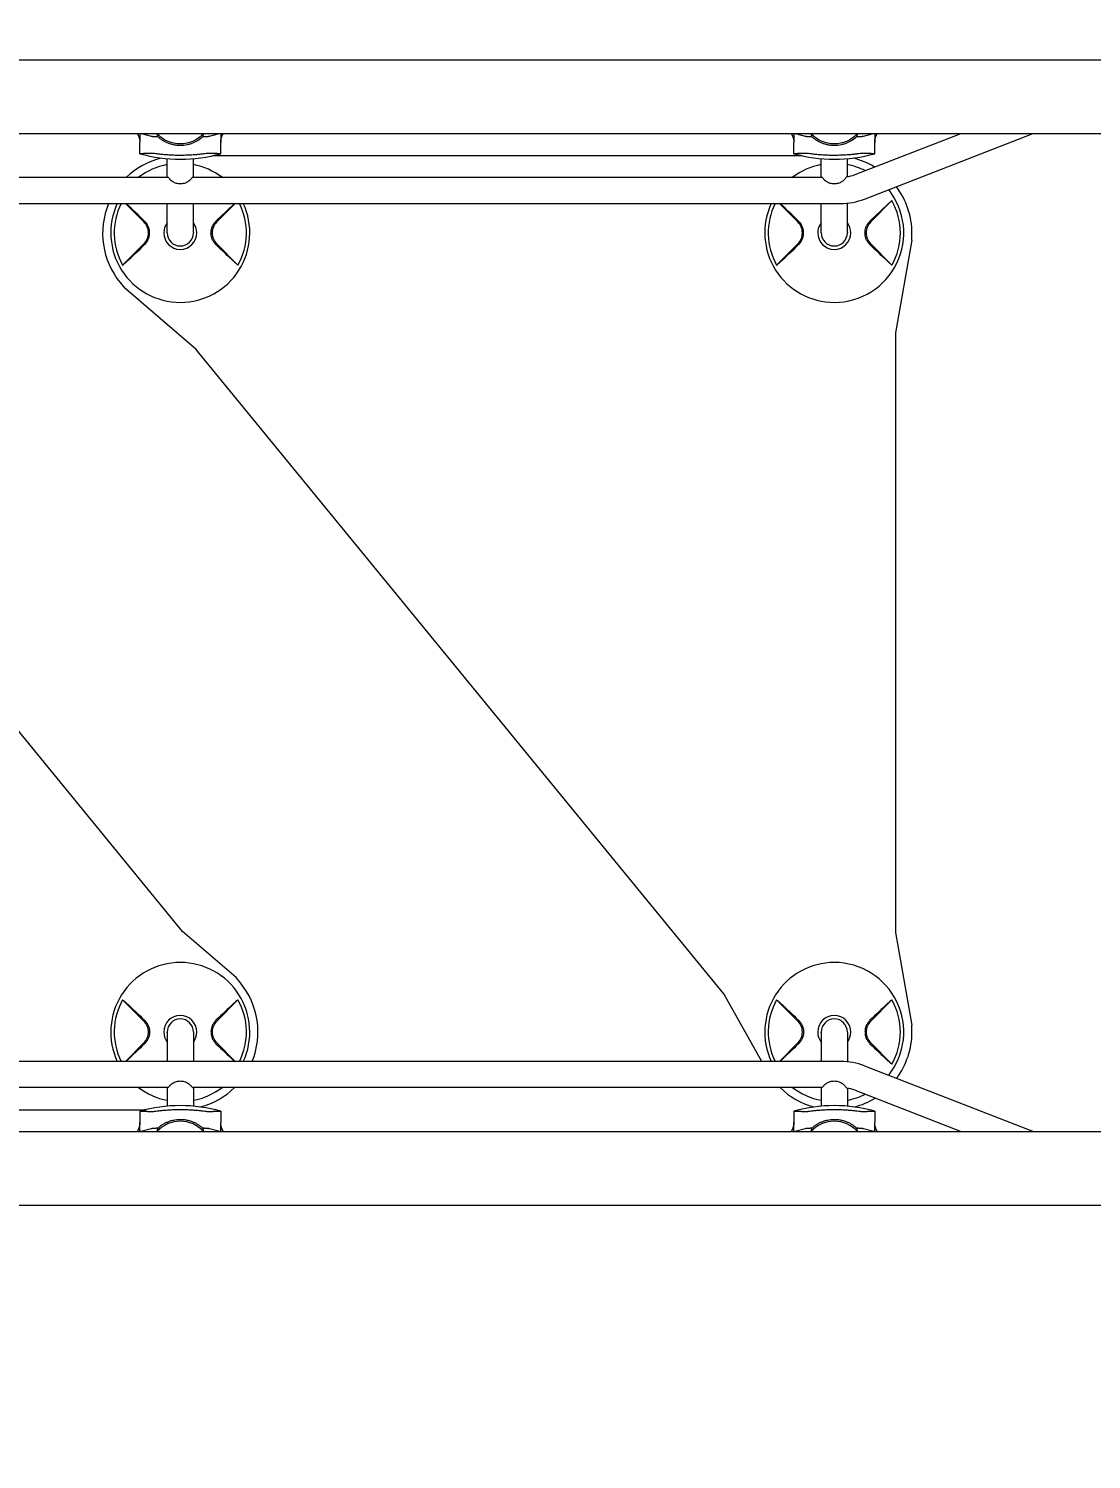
# Model space of a CAD drawing. Extents: x -6675 to 8473, y -8565 to 9458.
# Drawn here: x 2307 to 2957, y 1495 to 2369 of the extents above; entities that cross this region are included whole.
import ezdxf

# ---------------------------------------------------------------- set-up
doc = ezdxf.new("R2010")
doc.units = 0
doc.header["$LTSCALE"] = 5
doc.header["$PDMODE"] = 33
doc.header["$PDSIZE"] = 20
doc.layers.get('Defpoints').update_dxf_attribs({"linetype": 'CONTINUOUS'})
doc.layers.add('Lg_dim', color=7, linetype='CONTINUOUS')
doc.layers.add('Lg_prod', color=40, linetype='CONTINUOUS')
doc.styles.add('LG1', font='arial.ttf', dxfattribs={"height": 185})
doc.dimstyles.new('LG_DIM', dxfattribs={"dimtxt": 185, "dimasz": 120, "dimexe": 50, "dimexo": 1, "dimgap": 50, "dimtad": 0, "dimtih": 1, "dimtoh": 1, "dimdec": 0, "dimrnd": 10, "dimdsep": 46, "dimtxsty": 'LG1', "dimcen": 2.5, "dimclrt": 4, "dimadec": 4, "dimazin": 0, "dimtfac": 1, "dimtdec": 1, "dimtmove": 0, "dimatfit": 3, "dimfxl": 1, "dimtolj": 1, "dimtzin": 0, "dimarcsym": 0})

# ---------------------------------------------------------------- blocks, each defined once
blk = doc.blocks.new('*D5')
at = {"layer": 'Defpoints', "color": 0, "transparency": 16777216}
for p in [(3900, 7859.68), (-2500, -5459.68), (7695.79, -5459.68)]:
    blk.add_point(p, dxfattribs=at)
at = {"layer": 'Lg_dim', "color": 0, "lineweight": -2, "transparency": 16777216}
for p, q in [((3901, 7859.68), (7745.79, 7859.68)), ((7695.79, 7739.68), (7695.79, 3779.28)), ((7695.79, -5339.68), (7695.79, 3130.67)), ((-2499, -5459.68), (7745.79, -5459.68))]:
    blk.add_line(p, q, dxfattribs=at)
at = {"layer": 'Lg_dim', "color": 0, "transparency": 16777216}
for points in [[(7675.79, 7739.68), (7715.79, 7739.68), (7695.79, 7859.68)], [(7675.79, -5339.68), (7715.79, -5339.68), (7695.79, -5459.68)]]:
    blk.add_solid(points, dxfattribs=at)
at = {"layer": 'Lg_dim', "color": 4, "transparency": 16777216, "insert": (7695.79, 3454.98), "char_height": 185, "attachment_point": 5, "style": 'LG1'}
blk.add_mtext('\\A1;13320 mm\\P [43\'-8 13/16"]', dxfattribs=at)
blk = doc.blocks.new('*D6')
at = {"layer": 'Defpoints', "color": 0, "transparency": 16777216}
for p in [(3300, 5864.75), (-6041.13, -3464.75), (-3100, -3464.75)]:
    blk.add_point(p, dxfattribs=at)
at = {"layer": 'Lg_dim', "color": 0, "lineweight": -2, "transparency": 16777216}
for p, q in [((3299, 5864.75), (-6091.13, 5864.75)), ((-6041.13, 5744.75), (-6041.13, 2569.99)), ((-6041.13, -3344.75), (-6041.13, 1921.38)), ((-3101, -3464.75), (-6091.13, -3464.75))]:
    blk.add_line(p, q, dxfattribs=at)
at = {"layer": 'Lg_dim', "color": 0, "transparency": 16777216}
for points in [[(-6061.13, 5744.75), (-6021.13, 5744.75), (-6041.13, 5864.75)], [(-6061.13, -3344.75), (-6021.13, -3344.75), (-6041.13, -3464.75)]]:
    blk.add_solid(points, dxfattribs=at)
at = {"layer": 'Lg_dim', "color": 4, "transparency": 16777216, "insert": (-6041.13, 2245.68), "char_height": 185, "attachment_point": 5, "style": 'LG1'}
blk.add_mtext('\\A1;9330 mm\\P [30\'-7 9/16"]', dxfattribs=at)
blk = doc.blocks.new('*D7')
at = {"layer": 'Defpoints', "color": 0, "transparency": 16777216}
for p in [(5382.03, 8873.35), (-4227.53, -147.5), (5382.03, -564.99)]:
    blk.add_point(p, dxfattribs=at)
at = {"layer": 'Lg_dim', "color": 0, "lineweight": -2, "transparency": 16777216}
for p, q in [((-4227.53, -146.5), (-4227.53, 8923.35)), ((5382.03, -563.99), (5382.03, 8923.35)), ((-4107.53, 8873.35), (118.72, 8873.35)), ((5262.03, 8873.35), (1506.78, 8873.35))]:
    blk.add_line(p, q, dxfattribs=at)
at = {"layer": 'Lg_dim', "color": 0, "transparency": 16777216}
for points in [[(-4107.53, 8893.35), (-4107.53, 8853.35), (-4227.53, 8873.35)], [(5262.03, 8893.35), (5262.03, 8853.35), (5382.03, 8873.35)]]:
    blk.add_solid(points, dxfattribs=at)
at = {"layer": 'Lg_dim', "color": 4, "transparency": 16777216, "insert": (812.75, 8873.35), "char_height": 185, "attachment_point": 5, "style": 'LG1'}
blk.add_mtext('\\A1;9610 mm\\P [31\'-6 5/8"]', dxfattribs=at)

msp = doc.modelspace()

# ---------------------------------------------------------------- linework, layer by layer
at = {"layer": 'Lg_prod', "linetype": 'Continuous', "lineweight": 0}
for p, q in [((3153.5, 2350), (805, 2350)), ((3153.5, 2305), (805, 2305)), ((2375.26, 2305), (2375.26, 2299.74)), ((2376.89, 2305), (2382.15, 2303.6)), ((2417.85, 2303.6), (2423.11, 2305)), ((2424.74, 2305), (2424.74, 2299.74)), ((2775.26, 2305), (2775.26, 2299.74)), ((2776.89, 2305), (2782.15, 2303.6)), ((2812.69, 2280.06), (2876.9, 2305)), ((2817.85, 2303.6), (2823.11, 2305)), ((2818.49, 2265.15), (2921.09, 2305)), ((2824.74, 2305), (2824.74, 2299.74)), ((2375.26, 2292.87), (2375.26, 2299.74)), ((2392, 2292.1), (2392, 2292.1)), ((2408, 2299.49), (2408, 2299.5)), ((2408, 2292.1), (2408, 2292.1)), ((2424.74, 2292.87), (2424.74, 2299.74)), ((2775.26, 2292.87), (2775.26, 2299.74)), ((2792, 2292.1), (2792, 2292.1)), ((2808, 2299.49), (2808, 2299.5)), ((2808, 2292.1), (2808, 2292.1)), ((2824.74, 2292.87), (2824.74, 2299.74)), ((2392, 2278.43), (2392, 2289.78)), ((2408, 2278.43), (2408, 2289.78)), ((2780.13, 2291.63), (2419.87, 2291.63)), ((2792, 2278.43), (2792, 2289.78)), ((2808, 2278.77), (2808, 2289.78)), ((2007.43, 2278.43), (2392.57, 2278.43)), ((2407.43, 2278.43), (2792.57, 2278.43)), ((1196, 2262.43), (2804, 2262.43)), ((2366.44, 2262.43), (2377.72, 2251.15)), ((2392, 2244.78), (2392, 2262.43)), ((2408, 2244.78), (2408, 2262.43)), ((2433.56, 2262.43), (2422.28, 2251.15)), ((2766.44, 2262.43), (2777.72, 2251.15)), ((2792, 2244.78), (2792, 2262.43)), ((2808, 2244.78), (2808, 2262.63)), ((2835.28, 2264.15), (2822.28, 2251.15)), ((2392, 2244.43), (2392, 2244.78)), ((2408, 2244.78), (2408, 2244.43)), ((2792, 2244.43), (2792, 2244.78)), ((2808, 2244.78), (2808, 2244.43)), ((2847.5, 2239.98), (2837.5, 2183.26)), ((2847.5, 2239.98), (2847.5, 2244.13)), ((2401.37, 1817.3), (2060.53, 2233.64)), ((2377.72, 2237.71), (2364.72, 2224.72)), ((2422.28, 2237.71), (2435.28, 2224.72)), ((2777.72, 2237.71), (2764.72, 2224.72)), ((2822.28, 2237.71), (2835.28, 2224.72)), ((2363.25, 2214.03), (2365.89, 2210.82)), ((2409.56, 2173.28), (2365.89, 2210.82)), ((2837.5, 2183.26), (2837.5, 1816.7)), ((2732.42, 1779.15), (2409.56, 2173.28)), ((2434.12, 1789.14), (2401.37, 1817.3)), ((2837.5, 1816.7), (2847.5, 1759.99)), ((2436.75, 1785.92), (2434.12, 1789.14)), ((2755.63, 1737.83), (2732.42, 1779.15)), ((2377.72, 1762.55), (2364.72, 1775.55)), ((2422.28, 1762.55), (2435.28, 1775.55)), ((2777.72, 1762.55), (2764.72, 1775.55)), ((2822.28, 1762.55), (2835.28, 1775.55)), ((2847.5, 1755.83), (2847.5, 1759.99)), ((2392, 1755.49), (2392, 1755.83)), ((2392, 1755.49), (2392, 1737.83)), ((2408, 1755.83), (2408, 1755.49)), ((2408, 1755.49), (2408, 1737.83)), ((2792, 1755.49), (2792, 1755.83)), ((2792, 1755.49), (2792, 1737.83)), ((2808, 1755.83), (2808, 1755.49)), ((2808, 1755.49), (2808, 1737.63)), ((2366.44, 1737.83), (2377.72, 1749.11)), ((2433.56, 1737.83), (2422.28, 1749.11)), ((2766.44, 1737.83), (2777.72, 1749.11)), ((2835.28, 1736.12), (2822.28, 1749.11)), ((2804, 1737.83), (1196, 1737.83)), ((2818.49, 1735.12), (2921.77, 1695)), ((2392.57, 1721.83), (2007.43, 1721.83)), ((2392, 1721.83), (2392, 1710.48)), ((2792.57, 1721.83), (2407.43, 1721.83)), ((2408, 1721.83), (2408, 1710.48)), ((2792, 1721.83), (2792, 1710.48)), ((2808, 1721.5), (2808, 1710.48)), ((2812.69, 1720.2), (2877.58, 1695)), ((2021.16, 1708.33), (2378.84, 1708.33)), ((2375.26, 1707.4), (2375.26, 1700.52)), ((2392, 1708.16), (2392, 1708.16)), ((2408, 1708.16), (2408, 1708.16)), ((2424.74, 1707.4), (2424.74, 1700.52)), ((2775.26, 1707.4), (2775.26, 1700.52)), ((2792, 1708.16), (2792, 1708.16)), ((2808, 1708.16), (2808, 1708.16)), ((2824.74, 1707.4), (2824.74, 1700.52)), ((2375.26, 1695), (2375.26, 1700.52)), ((2392, 1700.77), (2392, 1700.77)), ((2424.74, 1695), (2424.74, 1700.52)), ((2775.26, 1695), (2775.26, 1700.52)), ((2792, 1700.77), (2792, 1700.77)), ((2824.74, 1695), (2824.74, 1700.52)), ((805, 1695), (3153.5, 1695)), ((2382.15, 1696.66), (2375.9, 1695)), ((2424.1, 1695), (2417.85, 1696.66)), ((2782.15, 1696.66), (2775.9, 1695)), ((2824.1, 1695), (2817.85, 1696.66)), ((805, 1650), (3153.5, 1650))]:
    msp.add_line(p, q, dxfattribs=at)
for centre, radius, start, end in [((2400, 2318.43), 19.4, 223.80811, 270), ((2400, 2318.43), 19.4, 270, 316.19189), ((2800, 2318.43), 19.4, 223.80811, 270), ((2800, 2318.43), 19.4, 270, 316.19189), ((2400, 2380.26), 90.83, 254.19618, 270), ((2400, 2380.26), 90.83, 270, 285.80382), ((2800, 2380.26), 90.83, 254.19618, 270), ((2800, 2380.26), 90.83, 270, 285.80382), ((2400, 2244.13), 47.5, 104.1941, 133.77143), ((2400, 2244.43), 42.51, 100.84607, 126.89598), ((2400, 2244.43), 42.51, 53.10402, 79.15393), ((2800, 2244.43), 42.51, 100.84607, 126.89598), ((2800, 2244.43), 42.51, 63.5319, 79.15393), ((2800, 2244.13), 47.5, 58.69514, 75.8059), ((2804, 2302.43), 24, 278.44222, 291.22765), ((2800, 2244.43), 42.51, 270, 38.48867), ((2800, 2244.13), 47.5, 0, 36.97935), ((2400, 2244.13), 47.5, 157.33992, 219.32326), ((2400, 2244.43), 42.51, 154.95153, 270), ((2400, 2244.43), 40.42, 153.55288, 209.19749), ((2400, 2244.43), 42.51, 270, 25.04847), ((2400, 2244.43), 40.42, 330.80251, 26.44712), ((2800, 2244.43), 42.51, 154.95153, 270), ((2800, 2244.43), 40.42, 153.55288, 209.19749), ((2804, 2302.43), 40, 270, 291.22765), ((2800, 2244.43), 40.42, 330.80251, 29.19749), ((2371, 2244.43), 9.5, 0, 45), ((2400, 2244.43), 10.1, 142.38024, 180), ((2400, 2244.43), 10.1, 0, 37.61976), ((2429, 2244.43), 9.5, 135, 180), ((2771, 2244.43), 9.5, 0, 45), ((2800, 2244.43), 10.1, 142.38024, 180), ((2800, 2244.43), 10.1, 0, 37.61976), ((2829, 2244.43), 9.5, 135, 180), ((2371, 2244.43), 9.5, 315, 0), ((2400, 2244.43), 10.1, 180, 270), ((2400, 2244.43), 8, 180, 0), ((2400, 2244.43), 10.1, 270, 0), ((2429, 2244.43), 9.5, 180, 225), ((2771, 2244.43), 9.5, 315, 0), ((2800, 2244.43), 10.1, 180, 270), ((2800, 2244.43), 8, 180, 0), ((2800, 2244.43), 10.1, 270, 0), ((2829, 2244.43), 9.5, 180, 225), ((2400, 1755.83), 42.51, 90, 205.04847), ((2400, 1755.83), 42.51, 334.95153, 90), ((2800, 1755.83), 42.51, 90, 205.04847), ((2800, 1755.83), 42.51, 321.51133, 90), ((2400, 1755.83), 47.5, 337.7315, 39.30601), ((2400, 1755.83), 40.42, 150.80251, 206.44712), ((2400, 1755.83), 40.42, 333.55288, 29.19749), ((2800, 1755.83), 40.42, 150.80251, 206.44712), ((2800, 1755.83), 40.42, 330.80251, 29.19749), ((2371, 1755.83), 9.5, 0, 45), ((2400, 1755.83), 10.1, 90, 180), ((2400, 1755.83), 8, 0, 180), ((2400, 1755.83), 10.1, 0, 90), ((2429, 1755.83), 9.5, 135, 180), ((2771, 1755.83), 9.5, 0, 45), ((2800, 1755.83), 10.1, 90, 180), ((2800, 1755.83), 8, 0, 180), ((2800, 1755.83), 10.1, 0, 90), ((2829, 1755.83), 9.5, 135, 180), ((2371, 1755.83), 9.5, 315, 0), ((2400, 1755.83), 10.1, 180, 217.61976), ((2400, 1755.83), 10.1, 322.38024, 0), ((2429, 1755.83), 9.5, 180, 225), ((2771, 1755.83), 9.5, 315, 0), ((2800, 1755.83), 10.1, 180, 217.61976), ((2800, 1755.83), 10.1, 322.38024, 0), ((2829, 1755.83), 9.5, 180, 225), ((2800, 1755.83), 47.5, 323.37082, 0), ((2804, 1697.83), 40, 68.77235, 90), ((2400, 1755.83), 42.51, 233.10402, 259.15393), ((2400, 1755.83), 42.51, 280.84607, 306.89598), ((2400, 1755.83), 47.5, 285.14034, 314.29206), ((2800, 1755.83), 47.5, 225.70794, 254.85966), ((2800, 1755.83), 42.51, 233.10402, 259.15393), ((2804, 1697.83), 24, 68.77235, 81.55778), ((2800, 1755.83), 42.51, 280.84607, 296.4681), ((2800, 1755.83), 47.5, 285.14034, 301.72866), ((2400, 1620), 90.83, 90, 105.80382), ((2400, 1620), 90.83, 74.19618, 90), ((2800, 1620), 90.83, 90, 105.80382), ((2800, 1620), 90.83, 74.19618, 90), ((2400, 1681.83), 19.4, 90, 137.25852), ((2400, 1681.83), 19.4, 42.74148, 90), ((2800, 1681.83), 19.4, 90, 137.25852), ((2800, 1681.83), 19.4, 42.74148, 90)]:
    msp.add_arc(centre, radius, start, end, dxfattribs=at)
for points, weights in [([(2373.77, 2305), (2374.76, 2303.39), (2375.26, 2301.59), (2375.26, 2299.74)], [0.934929534971, 0.931720156485, 0.953410311494, 1]), ([(2382.15, 2303.6), (2382.61, 2303.48), (2384, 2303.37), (2386.22, 2303.28)], [1, 0.973269229067, 0.973269229067, 1]), ([(2385.7, 2305), (2385.85, 2304.42), (2386.02, 2303.84), (2386.22, 2303.28)], [0.999310282288, 0.998605002975, 0.998834908879, 1]), ([(2413.78, 2303.28), (2413.98, 2303.84), (2414.15, 2304.42), (2414.3, 2305)], [1, 0.998834908879, 0.998605002975, 0.999310282288]), ([(2413.78, 2303.28), (2416, 2303.37), (2417.39, 2303.48), (2417.85, 2303.6)], [1, 0.973269229067, 0.973269229067, 1]), ([(2424.74, 2299.74), (2424.74, 2301.59), (2425.24, 2303.39), (2426.23, 2305)], [1, 0.953410373576, 0.931720237436, 0.93492959158]), ([(2773.77, 2305), (2774.76, 2303.39), (2775.26, 2301.59), (2775.26, 2299.74)], [0.934929534971, 0.931720156485, 0.953410311494, 1]), ([(2782.15, 2303.6), (2782.61, 2303.48), (2784, 2303.37), (2786.22, 2303.28)], [1, 0.973269229067, 0.973269229067, 1]), ([(2785.7, 2305), (2785.85, 2304.42), (2786.02, 2303.84), (2786.22, 2303.28)], [0.999310282288, 0.998605002975, 0.998834908879, 1]), ([(2813.78, 2303.28), (2813.98, 2303.84), (2814.15, 2304.42), (2814.3, 2305)], [1, 0.998834908879, 0.998605002975, 0.999310282288]), ([(2813.78, 2303.28), (2816, 2303.37), (2817.39, 2303.48), (2817.85, 2303.6)], [1, 0.973269229067, 0.973269229067, 1]), ([(2824.74, 2299.74), (2824.74, 2301.59), (2825.24, 2303.39), (2826.23, 2305)], [1, 0.953410373576, 0.931720237436, 0.93492959158]), ([(2382.15, 2293.07), (2379.86, 2292.92), (2377.56, 2292.85), (2375.26, 2292.87)], [1, 0.99951768639, 0.99951768639, 1]), ([(2424.74, 2292.87), (2422.44, 2292.85), (2420.14, 2292.92), (2417.85, 2293.07)], [1, 0.99951768639, 0.99951768639, 1]), ([(2782.15, 2293.07), (2779.86, 2292.92), (2777.56, 2292.85), (2775.26, 2292.87)], [1, 0.99951768639, 0.99951768639, 1]), ([(2824.74, 2292.87), (2822.44, 2292.85), (2820.14, 2292.92), (2817.85, 2293.07)], [1, 0.99951768639, 0.99951768639, 1]), ([(2375.26, 1707.4), (2377.56, 1707.41), (2379.86, 1707.35), (2382.15, 1707.2)], [1, 0.99951768639, 0.99951768639, 1]), ([(2417.85, 1707.2), (2420.14, 1707.35), (2422.44, 1707.41), (2424.74, 1707.4)], [1, 0.99951768639, 0.99951768639, 1]), ([(2775.26, 1707.4), (2777.56, 1707.41), (2779.86, 1707.35), (2782.15, 1707.2)], [1, 0.99951768639, 0.99951768639, 1]), ([(2817.85, 1707.2), (2820.14, 1707.35), (2822.44, 1707.41), (2824.74, 1707.4)], [1, 0.99951768639, 0.99951768639, 1]), ([(2375.26, 1700.52), (2375.26, 1698.56), (2374.7, 1696.67), (2373.6, 1695)], [1, 0.950835339684, 0.929398650065, 0.935689931144]), ([(2426.4, 1695), (2425.3, 1696.67), (2424.74, 1698.56), (2424.74, 1700.52)], [0.935689878084, 0.929398569167, 0.950835276473, 1]), ([(2775.26, 1700.52), (2775.26, 1698.56), (2774.7, 1696.67), (2773.6, 1695)], [1, 0.950835339684, 0.929398650065, 0.935689931144]), ([(2826.4, 1695), (2825.3, 1696.67), (2824.74, 1698.56), (2824.74, 1700.52)], [0.935689878084, 0.929398569167, 0.950835276473, 1]), ([(2386.22, 1696.98), (2384, 1696.89), (2382.61, 1696.78), (2382.15, 1696.66)], [1, 0.973269229067, 0.973269229067, 1]), ([(2386.22, 1696.98), (2385.99, 1696.34), (2385.8, 1695.67), (2385.64, 1695)], [1, 0.99866011889, 0.998557068822, 0.999690849795]), ([(2414.36, 1695), (2414.2, 1695.67), (2414.01, 1696.34), (2413.78, 1696.98)], [0.999690849795, 0.998557068822, 0.99866011889, 1]), ([(2417.85, 1696.66), (2417.39, 1696.78), (2416, 1696.89), (2413.78, 1696.98)], [1, 0.973269229067, 0.973269229067, 1]), ([(2786.22, 1696.98), (2784, 1696.89), (2782.61, 1696.78), (2782.15, 1696.66)], [1, 0.973269229067, 0.973269229067, 1]), ([(2786.22, 1696.98), (2785.99, 1696.34), (2785.8, 1695.67), (2785.64, 1695)], [1, 0.99866011889, 0.998557068822, 0.999690849795]), ([(2814.36, 1695), (2814.2, 1695.67), (2814.01, 1696.34), (2813.78, 1696.98)], [0.999690849795, 0.998557068822, 0.99866011889, 1]), ([(2817.85, 1696.66), (2817.39, 1696.78), (2816, 1696.89), (2813.78, 1696.98)], [1, 0.973269229067, 0.973269229067, 1])]:
    msp.add_rational_spline(points, weights, degree=3, dxfattribs=at)
for points, knots in [([(2400, 2297.84), (2399.65, 2297.84), (2399.29, 2297.85), (2398.59, 2297.89), (2398.24, 2297.92), (2397.21, 2298.02), (2396.53, 2298.13), (2395.52, 2298.34), (2395.19, 2298.42), (2394.54, 2298.59), (2394.21, 2298.69), (2393.27, 2298.99), (2392.66, 2299.21), (2391.48, 2299.72), (2390.91, 2299.99), (2389.83, 2300.58), (2389.32, 2300.89), (2388.35, 2301.53), (2387.89, 2301.87), (2387.02, 2302.56), (2386.61, 2302.92), (2386.22, 2303.28)], [0.0173685, 0.0173685, 0.0173685, 0.0173685, 0.01841269, 0.01841269, 0.01945689, 0.01945689, 0.02154529, 0.02154529, 0.02258948, 0.02258948, 0.02363368, 0.02363368, 0.02572208, 0.02572208, 0.02781047, 0.02781047, 0.02989887, 0.02989887, 0.03198726, 0.03198726, 0.03407566, 0.03407566, 0.03407566, 0.03407566]), ([(2413.78, 2303.28), (2413, 2302.55), (2412.13, 2301.86), (2410.68, 2300.89), (2410.16, 2300.58), (2409.07, 2299.99), (2408.51, 2299.71), (2407.34, 2299.21), (2406.73, 2298.98), (2405.46, 2298.58), (2404.8, 2298.41), (2402.79, 2297.99), (2401.41, 2297.84), (2400, 2297.84)], [0.0006161, 0.0006161, 0.0006161, 0.0006161, 0.0048042, 0.0048042, 0.00689825, 0.00689825, 0.0089923, 0.0089923, 0.01108635, 0.01108635, 0.0131804, 0.0131804, 0.0173685, 0.0173685, 0.0173685, 0.0173685]), ([(2800, 2297.84), (2799.65, 2297.84), (2799.29, 2297.85), (2798.59, 2297.89), (2798.24, 2297.92), (2797.21, 2298.02), (2796.53, 2298.13), (2795.52, 2298.34), (2795.19, 2298.42), (2794.54, 2298.59), (2794.21, 2298.69), (2793.27, 2298.99), (2792.66, 2299.21), (2791.48, 2299.72), (2790.91, 2299.99), (2789.83, 2300.58), (2789.32, 2300.89), (2788.35, 2301.53), (2787.89, 2301.87), (2787.02, 2302.56), (2786.61, 2302.92), (2786.22, 2303.28)], [0.0173685, 0.0173685, 0.0173685, 0.0173685, 0.01841269, 0.01841269, 0.01945689, 0.01945689, 0.02154529, 0.02154529, 0.02258948, 0.02258948, 0.02363368, 0.02363368, 0.02572208, 0.02572208, 0.02781047, 0.02781047, 0.02989887, 0.02989887, 0.03198726, 0.03198726, 0.03407566, 0.03407566, 0.03407566, 0.03407566]), ([(2813.78, 2303.28), (2813, 2302.55), (2812.13, 2301.86), (2810.68, 2300.89), (2810.16, 2300.58), (2809.07, 2299.99), (2808.51, 2299.71), (2807.34, 2299.21), (2806.73, 2298.98), (2805.46, 2298.58), (2804.8, 2298.41), (2802.79, 2297.99), (2801.41, 2297.84), (2800, 2297.84)], [0.0006161, 0.0006161, 0.0006161, 0.0006161, 0.0048042, 0.0048042, 0.00689825, 0.00689825, 0.0089923, 0.0089923, 0.01108635, 0.01108635, 0.0131804, 0.0131804, 0.0173685, 0.0173685, 0.0173685, 0.0173685]), ([(2400, 2291.81), (2398.92, 2291.81), (2397.85, 2291.82), (2396.25, 2291.87), (2395.72, 2291.89), (2394.68, 2291.94), (2394.16, 2291.96), (2392.65, 2292.05), (2391.68, 2292.12), (2390.29, 2292.24), (2389.84, 2292.28), (2388.96, 2292.36), (2388.54, 2292.41), (2387.33, 2292.53), (2386.59, 2292.62), (2385.24, 2292.77), (2384.64, 2292.84), (2383.88, 2292.93), (2383.65, 2292.96), (2383.23, 2293), (2383.04, 2293.02), (2382.54, 2293.07), (2382.3, 2293.08), (2382.15, 2293.07)], [0.02582839, 0.02582839, 0.02582839, 0.02582839, 0.0290553, 0.0290553, 0.03066876, 0.03066876, 0.03228222, 0.03228222, 0.03550913, 0.03550913, 0.03712259, 0.03712259, 0.03873604, 0.03873604, 0.04196296, 0.04196296, 0.04518987, 0.04518987, 0.04680333, 0.04680333, 0.04841679, 0.04841679, 0.0516437, 0.0516437, 0.0516437, 0.0516437]), ([(2417.85, 2293.07), (2417.7, 2293.08), (2417.47, 2293.07), (2416.97, 2293.02), (2416.78, 2293), (2416.36, 2292.96), (2416.13, 2292.93), (2415.36, 2292.84), (2414.77, 2292.77), (2413.76, 2292.66), (2413.41, 2292.62), (2412.67, 2292.53), (2412.27, 2292.49), (2411.05, 2292.36), (2410.19, 2292.28), (2408.8, 2292.16), (2408.33, 2292.13), (2407.35, 2292.06), (2406.85, 2292.02), (2405.33, 2291.93), (2404.3, 2291.89), (2402.71, 2291.84), (2402.17, 2291.83), (2401.08, 2291.81), (2400.54, 2291.81), (2400, 2291.81)], [0.0000002, 0.0000002, 0.0000002, 0.0000002, 0.00322872, 0.00322872, 0.00484298, 0.00484298, 0.00645725, 0.00645725, 0.00968577, 0.00968577, 0.01130003, 0.01130003, 0.01291429, 0.01291429, 0.01614282, 0.01614282, 0.01775708, 0.01775708, 0.01937134, 0.01937134, 0.02259987, 0.02259987, 0.02421413, 0.02421413, 0.02582839, 0.02582839, 0.02582839, 0.02582839]), ([(2800, 2291.81), (2798.92, 2291.81), (2797.85, 2291.82), (2796.25, 2291.87), (2795.72, 2291.89), (2794.68, 2291.94), (2794.16, 2291.96), (2792.65, 2292.05), (2791.68, 2292.12), (2790.29, 2292.24), (2789.84, 2292.28), (2788.96, 2292.36), (2788.54, 2292.41), (2787.33, 2292.53), (2786.59, 2292.62), (2785.24, 2292.77), (2784.64, 2292.84), (2783.88, 2292.93), (2783.65, 2292.96), (2783.23, 2293), (2783.04, 2293.02), (2782.54, 2293.07), (2782.3, 2293.08), (2782.15, 2293.07)], [0.02582839, 0.02582839, 0.02582839, 0.02582839, 0.0290553, 0.0290553, 0.03066876, 0.03066876, 0.03228222, 0.03228222, 0.03550913, 0.03550913, 0.03712259, 0.03712259, 0.03873604, 0.03873604, 0.04196296, 0.04196296, 0.04518987, 0.04518987, 0.04680333, 0.04680333, 0.04841679, 0.04841679, 0.0516437, 0.0516437, 0.0516437, 0.0516437]), ([(2817.85, 2293.07), (2817.7, 2293.08), (2817.47, 2293.07), (2816.97, 2293.02), (2816.78, 2293), (2816.36, 2292.96), (2816.13, 2292.93), (2815.36, 2292.84), (2814.77, 2292.77), (2813.76, 2292.66), (2813.41, 2292.62), (2812.67, 2292.53), (2812.27, 2292.49), (2811.05, 2292.36), (2810.19, 2292.28), (2808.8, 2292.16), (2808.33, 2292.13), (2807.35, 2292.06), (2806.85, 2292.02), (2805.33, 2291.93), (2804.3, 2291.89), (2802.71, 2291.84), (2802.17, 2291.83), (2801.08, 2291.81), (2800.54, 2291.81), (2800, 2291.81)], [0.0000002, 0.0000002, 0.0000002, 0.0000002, 0.00322872, 0.00322872, 0.00484298, 0.00484298, 0.00645725, 0.00645725, 0.00968577, 0.00968577, 0.01130003, 0.01130003, 0.01291429, 0.01291429, 0.01614282, 0.01614282, 0.01775708, 0.01775708, 0.01937134, 0.01937134, 0.02259987, 0.02259987, 0.02421413, 0.02421413, 0.02582839, 0.02582839, 0.02582839, 0.02582839]), ([(2400, 2274.37), (2399.61, 2274.37), (2399.21, 2274.4), (2398.4, 2274.52), (2397.99, 2274.6), (2397.21, 2274.83), (2396.83, 2274.97), (2396.11, 2275.29), (2395.78, 2275.47), (2395.31, 2275.76), (2395.14, 2275.87), (2394.81, 2276.11), (2394.66, 2276.23), (2394.36, 2276.47), (2394.22, 2276.59), (2393.97, 2276.83), (2393.85, 2276.94), (2393.51, 2277.29), (2393.32, 2277.53), (2393, 2277.93), (2392.88, 2278.09), (2392.7, 2278.33), (2392.63, 2278.4), (2392.59, 2278.43), (2392.58, 2278.43), (2392.57, 2278.43)], [-13.169311, -13.169311, -13.169311, -13.169311, -12.003802, -12.003802, -10.838293, -10.838293, -9.672784, -9.672784, -8.507274, -8.507274, -7.861651, -7.861651, -7.216027, -7.216027, -6.570404, -6.570404, -5.92478, -5.92478, -4.443585, -4.443585, -2.96239, -2.96239, -1.481195, -1.481195, -1.152481, -1.152481, -1.152481, -1.152481]), ([(2407.43, 2278.43), (2407.42, 2278.43), (2407.41, 2278.43), (2407.37, 2278.4), (2407.3, 2278.33), (2407.12, 2278.09), (2407, 2277.93), (2406.68, 2277.53), (2406.49, 2277.29), (2406.15, 2276.94), (2406.03, 2276.83), (2405.78, 2276.59), (2405.64, 2276.47), (2405.34, 2276.23), (2405.19, 2276.11), (2404.86, 2275.87), (2404.69, 2275.76), (2404.22, 2275.47), (2403.89, 2275.29), (2403.17, 2274.97), (2402.79, 2274.83), (2402.01, 2274.6), (2401.6, 2274.52), (2400.79, 2274.4), (2400.39, 2274.37), (2400, 2274.37)], [27.491103, 27.491103, 27.491103, 27.491103, 27.819818, 27.819818, 29.301013, 29.301013, 30.782208, 30.782208, 32.263403, 32.263403, 32.909027, 32.909027, 33.55465, 33.55465, 34.200274, 34.200274, 34.845897, 34.845897, 36.011406, 36.011406, 37.176916, 37.176916, 38.342425, 38.342425, 39.507934, 39.507934, 39.507934, 39.507934]), ([(2800, 2274.37), (2799.61, 2274.37), (2799.21, 2274.4), (2798.4, 2274.52), (2797.99, 2274.6), (2797.21, 2274.83), (2796.83, 2274.97), (2796.11, 2275.29), (2795.78, 2275.47), (2795.31, 2275.76), (2795.14, 2275.87), (2794.81, 2276.11), (2794.66, 2276.23), (2794.36, 2276.47), (2794.22, 2276.59), (2793.97, 2276.83), (2793.85, 2276.94), (2793.51, 2277.29), (2793.32, 2277.53), (2793, 2277.93), (2792.88, 2278.09), (2792.7, 2278.33), (2792.63, 2278.4), (2792.59, 2278.43), (2792.58, 2278.43), (2792.57, 2278.43)], [-13.169311, -13.169311, -13.169311, -13.169311, -12.003802, -12.003802, -10.838293, -10.838293, -9.672784, -9.672784, -8.507274, -8.507274, -7.861651, -7.861651, -7.216027, -7.216027, -6.570404, -6.570404, -5.92478, -5.92478, -4.443585, -4.443585, -2.96239, -2.96239, -1.481195, -1.481195, -1.152481, -1.152481, -1.152481, -1.152481]), ([(2804, 2275.36), (2803.85, 2275.28), (2803.69, 2275.21), (2803.17, 2274.97), (2802.79, 2274.83), (2802.01, 2274.6), (2801.6, 2274.52), (2800.79, 2274.4), (2800.39, 2274.37), (2800, 2274.37)], [35.482471, 35.482471, 35.482471, 35.482471, 36.011406, 36.011406, 37.176916, 37.176916, 38.342425, 38.342425, 39.507934, 39.507934, 39.507934, 39.507934]), ([(2807.53, 2278.69), (2807.52, 2278.69), (2807.51, 2278.69), (2807.47, 2278.66), (2807.42, 2278.59), (2807.22, 2278.3), (2807.03, 2278), (2806.43, 2277.25), (2806.05, 2276.82), (2805.1, 2276.02), (2804.58, 2275.67), (2804, 2275.36)], [-8.57297, -8.57297, -8.57297, -8.57297, -8.243247, -8.243247, -6.844088, -6.844088, -4.455637, -4.455637, -2.091609, -2.091609, 0, 0, 0, 0]), ([(2832.81, 2262.01), (2833.29, 2262.45), (2833.74, 2262.85), (2834.36, 2263.39), (2834.56, 2263.56), (2834.94, 2263.88), (2835.12, 2264.02), (2835.28, 2264.15)], [0.000000486, 0.000000486, 0.000000486, 0.000000486, 0.002114988, 0.002114988, 0.003172238, 0.003172238, 0.004229489, 0.004229489, 0.004229489, 0.004229489]), ([(2381.22, 2244.43), (2381.22, 2244.77), (2381.2, 2245.1), (2381.13, 2245.77), (2381.08, 2246.1), (2380.88, 2247.09), (2380.68, 2247.73), (2380.16, 2248.96), (2379.83, 2249.55), (2379.08, 2250.64), (2378.65, 2251.15), (2378.18, 2251.61)], [0.008164918, 0.008164918, 0.008164918, 0.008164918, 0.009167239, 0.009167239, 0.01016956, 0.01016956, 0.012174201, 0.012174201, 0.014178842, 0.014178842, 0.016183483, 0.016183483, 0.016183483, 0.016183483]), ([(2418.78, 2244.43), (2418.78, 2244.77), (2418.8, 2245.1), (2418.87, 2245.77), (2418.92, 2246.1), (2419.12, 2247.09), (2419.32, 2247.73), (2419.84, 2248.96), (2420.17, 2249.55), (2420.92, 2250.64), (2421.35, 2251.15), (2421.82, 2251.61)], [0.008164918, 0.008164918, 0.008164918, 0.008164918, 0.009167239, 0.009167239, 0.01016956, 0.01016956, 0.012174201, 0.012174201, 0.014178842, 0.014178842, 0.016183483, 0.016183483, 0.016183483, 0.016183483]), ([(2781.22, 2244.43), (2781.22, 2244.77), (2781.2, 2245.1), (2781.13, 2245.77), (2781.08, 2246.1), (2780.88, 2247.09), (2780.68, 2247.73), (2780.16, 2248.96), (2779.83, 2249.55), (2779.08, 2250.64), (2778.65, 2251.15), (2778.18, 2251.61)], [0.008164918, 0.008164918, 0.008164918, 0.008164918, 0.009167239, 0.009167239, 0.01016956, 0.01016956, 0.012174201, 0.012174201, 0.014178842, 0.014178842, 0.016183483, 0.016183483, 0.016183483, 0.016183483]), ([(2818.78, 2244.43), (2818.78, 2244.77), (2818.8, 2245.1), (2818.87, 2245.77), (2818.92, 2246.1), (2819.12, 2247.09), (2819.32, 2247.73), (2819.84, 2248.96), (2820.17, 2249.55), (2820.92, 2250.64), (2821.35, 2251.15), (2821.82, 2251.61)], [0.008164918, 0.008164918, 0.008164918, 0.008164918, 0.009167239, 0.009167239, 0.01016956, 0.01016956, 0.012174201, 0.012174201, 0.014178842, 0.014178842, 0.016183483, 0.016183483, 0.016183483, 0.016183483]), ([(2378.18, 2237.26), (2378.65, 2237.72), (2379.08, 2238.22), (2379.64, 2239.04), (2379.82, 2239.32), (2380.14, 2239.91), (2380.29, 2240.21), (2380.68, 2241.13), (2380.88, 2241.77), (2381.08, 2242.76), (2381.13, 2243.09), (2381.2, 2243.76), (2381.22, 2244.1), (2381.22, 2244.43)], [0.000143327, 0.000143327, 0.000143327, 0.000143327, 0.002148725, 0.002148725, 0.003151424, 0.003151424, 0.004154123, 0.004154123, 0.006159521, 0.006159521, 0.00716222, 0.00716222, 0.008164918, 0.008164918, 0.008164918, 0.008164918]), ([(2421.82, 2237.26), (2421.35, 2237.72), (2420.92, 2238.22), (2420.36, 2239.04), (2420.18, 2239.32), (2419.86, 2239.91), (2419.71, 2240.21), (2419.32, 2241.13), (2419.12, 2241.77), (2418.92, 2242.76), (2418.87, 2243.09), (2418.8, 2243.76), (2418.78, 2244.1), (2418.78, 2244.43)], [0.000143327, 0.000143327, 0.000143327, 0.000143327, 0.002148725, 0.002148725, 0.003151424, 0.003151424, 0.004154123, 0.004154123, 0.006159521, 0.006159521, 0.00716222, 0.00716222, 0.008164918, 0.008164918, 0.008164918, 0.008164918]), ([(2778.18, 2237.26), (2778.65, 2237.72), (2779.08, 2238.22), (2779.64, 2239.04), (2779.82, 2239.32), (2780.14, 2239.91), (2780.29, 2240.21), (2780.68, 2241.13), (2780.88, 2241.77), (2781.08, 2242.76), (2781.13, 2243.09), (2781.2, 2243.76), (2781.22, 2244.1), (2781.22, 2244.43)], [0.000143327, 0.000143327, 0.000143327, 0.000143327, 0.002148725, 0.002148725, 0.003151424, 0.003151424, 0.004154123, 0.004154123, 0.006159521, 0.006159521, 0.00716222, 0.00716222, 0.008164918, 0.008164918, 0.008164918, 0.008164918]), ([(2821.82, 2237.26), (2821.35, 2237.72), (2820.92, 2238.22), (2820.36, 2239.04), (2820.18, 2239.32), (2819.86, 2239.91), (2819.71, 2240.21), (2819.32, 2241.13), (2819.12, 2241.77), (2818.92, 2242.76), (2818.87, 2243.09), (2818.8, 2243.76), (2818.78, 2244.1), (2818.78, 2244.43)], [0.000143327, 0.000143327, 0.000143327, 0.000143327, 0.002148725, 0.002148725, 0.003151424, 0.003151424, 0.004154123, 0.004154123, 0.006159521, 0.006159521, 0.00716222, 0.00716222, 0.008164918, 0.008164918, 0.008164918, 0.008164918]), ([(2364.72, 2224.72), (2365.05, 2224.97), (2365.42, 2225.28), (2366.04, 2225.82), (2366.26, 2226.02), (2366.72, 2226.42), (2366.95, 2226.64), (2367.19, 2226.86)], [0.000000242, 0.000000242, 0.000000242, 0.000000242, 0.002114103, 0.002114103, 0.003171033, 0.003171033, 0.004227963, 0.004227963, 0.004227963, 0.004227963]), ([(2435.28, 2224.72), (2434.95, 2224.97), (2434.58, 2225.28), (2433.96, 2225.82), (2433.74, 2226.02), (2433.28, 2226.42), (2433.05, 2226.64), (2432.81, 2226.86)], [0.000000242, 0.000000242, 0.000000242, 0.000000242, 0.002114103, 0.002114103, 0.003171033, 0.003171033, 0.004227963, 0.004227963, 0.004227963, 0.004227963]), ([(2764.72, 2224.72), (2765.05, 2224.97), (2765.42, 2225.28), (2766.04, 2225.82), (2766.26, 2226.02), (2766.72, 2226.42), (2766.95, 2226.64), (2767.19, 2226.86)], [0.000000242, 0.000000242, 0.000000242, 0.000000242, 0.002114103, 0.002114103, 0.003171033, 0.003171033, 0.004227963, 0.004227963, 0.004227963, 0.004227963]), ([(2835.28, 2224.72), (2834.95, 2224.97), (2834.58, 2225.28), (2833.96, 2225.82), (2833.74, 2226.02), (2833.28, 2226.42), (2833.05, 2226.64), (2832.81, 2226.86)], [0.000000242, 0.000000242, 0.000000242, 0.000000242, 0.002114103, 0.002114103, 0.003171033, 0.003171033, 0.004227963, 0.004227963, 0.004227963, 0.004227963]), ([(2364.72, 1775.55), (2365.05, 1775.29), (2365.42, 1774.98), (2366.04, 1774.44), (2366.26, 1774.25), (2366.72, 1773.84), (2366.95, 1773.63), (2367.19, 1773.41)], [0.000000242, 0.000000242, 0.000000242, 0.000000242, 0.002114103, 0.002114103, 0.003171033, 0.003171033, 0.004227963, 0.004227963, 0.004227963, 0.004227963]), ([(2435.28, 1775.55), (2434.95, 1775.29), (2434.58, 1774.98), (2433.96, 1774.44), (2433.74, 1774.25), (2433.28, 1773.84), (2433.05, 1773.63), (2432.81, 1773.41)], [0.000000242, 0.000000242, 0.000000242, 0.000000242, 0.002114103, 0.002114103, 0.003171033, 0.003171033, 0.004227963, 0.004227963, 0.004227963, 0.004227963]), ([(2764.72, 1775.55), (2765.05, 1775.29), (2765.42, 1774.98), (2766.04, 1774.44), (2766.26, 1774.25), (2766.72, 1773.84), (2766.95, 1773.63), (2767.19, 1773.41)], [0.000000242, 0.000000242, 0.000000242, 0.000000242, 0.002114103, 0.002114103, 0.003171033, 0.003171033, 0.004227963, 0.004227963, 0.004227963, 0.004227963]), ([(2835.28, 1775.55), (2834.95, 1775.29), (2834.58, 1774.98), (2833.96, 1774.44), (2833.74, 1774.25), (2833.28, 1773.84), (2833.05, 1773.63), (2832.81, 1773.41)], [0.000000242, 0.000000242, 0.000000242, 0.000000242, 0.002114103, 0.002114103, 0.003171033, 0.003171033, 0.004227963, 0.004227963, 0.004227963, 0.004227963]), ([(2378.18, 1763.01), (2378.65, 1762.55), (2379.08, 1762.04), (2379.64, 1761.23), (2379.82, 1760.94), (2380.14, 1760.35), (2380.29, 1760.05), (2380.68, 1759.13), (2380.88, 1758.49), (2381.08, 1757.51), (2381.13, 1757.17), (2381.2, 1756.5), (2381.22, 1756.17), (2381.22, 1755.83)], [0.000143327, 0.000143327, 0.000143327, 0.000143327, 0.002148725, 0.002148725, 0.003151424, 0.003151424, 0.004154123, 0.004154123, 0.006159521, 0.006159521, 0.00716222, 0.00716222, 0.008164918, 0.008164918, 0.008164918, 0.008164918]), ([(2421.82, 1763.01), (2421.35, 1762.55), (2420.92, 1762.04), (2420.36, 1761.23), (2420.18, 1760.94), (2419.86, 1760.35), (2419.71, 1760.05), (2419.32, 1759.13), (2419.12, 1758.49), (2418.92, 1757.51), (2418.87, 1757.17), (2418.8, 1756.5), (2418.78, 1756.17), (2418.78, 1755.83)], [0.000143327, 0.000143327, 0.000143327, 0.000143327, 0.002148725, 0.002148725, 0.003151424, 0.003151424, 0.004154123, 0.004154123, 0.006159521, 0.006159521, 0.00716222, 0.00716222, 0.008164918, 0.008164918, 0.008164918, 0.008164918]), ([(2778.18, 1763.01), (2778.65, 1762.55), (2779.08, 1762.04), (2779.64, 1761.23), (2779.82, 1760.94), (2780.14, 1760.35), (2780.29, 1760.05), (2780.68, 1759.13), (2780.88, 1758.49), (2781.08, 1757.51), (2781.13, 1757.17), (2781.2, 1756.5), (2781.22, 1756.17), (2781.22, 1755.83)], [0.000143327, 0.000143327, 0.000143327, 0.000143327, 0.002148725, 0.002148725, 0.003151424, 0.003151424, 0.004154123, 0.004154123, 0.006159521, 0.006159521, 0.00716222, 0.00716222, 0.008164918, 0.008164918, 0.008164918, 0.008164918]), ([(2821.82, 1763.01), (2821.35, 1762.55), (2820.92, 1762.04), (2820.36, 1761.23), (2820.18, 1760.94), (2819.86, 1760.35), (2819.71, 1760.05), (2819.32, 1759.13), (2819.12, 1758.49), (2818.92, 1757.51), (2818.87, 1757.17), (2818.8, 1756.5), (2818.78, 1756.17), (2818.78, 1755.83)], [0.000143327, 0.000143327, 0.000143327, 0.000143327, 0.002148725, 0.002148725, 0.003151424, 0.003151424, 0.004154123, 0.004154123, 0.006159521, 0.006159521, 0.00716222, 0.00716222, 0.008164918, 0.008164918, 0.008164918, 0.008164918]), ([(2381.22, 1755.83), (2381.22, 1755.5), (2381.2, 1755.16), (2381.13, 1754.5), (2381.08, 1754.16), (2380.88, 1753.17), (2380.68, 1752.53), (2380.16, 1751.31), (2379.83, 1750.71), (2379.08, 1749.62), (2378.65, 1749.12), (2378.18, 1748.66)], [0.008164918, 0.008164918, 0.008164918, 0.008164918, 0.009167239, 0.009167239, 0.01016956, 0.01016956, 0.012174201, 0.012174201, 0.014178842, 0.014178842, 0.016183483, 0.016183483, 0.016183483, 0.016183483]), ([(2418.78, 1755.83), (2418.78, 1755.5), (2418.8, 1755.16), (2418.87, 1754.5), (2418.92, 1754.16), (2419.12, 1753.17), (2419.32, 1752.53), (2419.84, 1751.31), (2420.17, 1750.71), (2420.92, 1749.62), (2421.35, 1749.12), (2421.82, 1748.66)], [0.008164918, 0.008164918, 0.008164918, 0.008164918, 0.009167239, 0.009167239, 0.01016956, 0.01016956, 0.012174201, 0.012174201, 0.014178842, 0.014178842, 0.016183483, 0.016183483, 0.016183483, 0.016183483]), ([(2781.22, 1755.83), (2781.22, 1755.5), (2781.2, 1755.16), (2781.13, 1754.5), (2781.08, 1754.16), (2780.88, 1753.17), (2780.68, 1752.53), (2780.16, 1751.31), (2779.83, 1750.71), (2779.08, 1749.62), (2778.65, 1749.12), (2778.18, 1748.66)], [0.008164918, 0.008164918, 0.008164918, 0.008164918, 0.009167239, 0.009167239, 0.01016956, 0.01016956, 0.012174201, 0.012174201, 0.014178842, 0.014178842, 0.016183483, 0.016183483, 0.016183483, 0.016183483]), ([(2818.78, 1755.83), (2818.78, 1755.5), (2818.8, 1755.16), (2818.87, 1754.5), (2818.92, 1754.16), (2819.12, 1753.17), (2819.32, 1752.53), (2819.84, 1751.31), (2820.17, 1750.71), (2820.92, 1749.62), (2821.35, 1749.12), (2821.82, 1748.66)], [0.008164918, 0.008164918, 0.008164918, 0.008164918, 0.009167239, 0.009167239, 0.01016956, 0.01016956, 0.012174201, 0.012174201, 0.014178842, 0.014178842, 0.016183483, 0.016183483, 0.016183483, 0.016183483]), ([(2832.81, 1738.26), (2833.29, 1737.81), (2833.74, 1737.41), (2834.36, 1736.87), (2834.56, 1736.7), (2834.94, 1736.39), (2835.12, 1736.24), (2835.28, 1736.12)], [0.000000486, 0.000000486, 0.000000486, 0.000000486, 0.002114988, 0.002114988, 0.003172238, 0.003172238, 0.004229489, 0.004229489, 0.004229489, 0.004229489]), ([(2392.57, 1721.83), (2392.58, 1721.83), (2392.59, 1721.83), (2392.63, 1721.86), (2392.7, 1721.93), (2392.88, 1722.17), (2393, 1722.34), (2393.32, 1722.74), (2393.51, 1722.97), (2393.85, 1723.32), (2393.97, 1723.43), (2394.22, 1723.67), (2394.36, 1723.79), (2394.66, 1724.04), (2394.81, 1724.16), (2395.14, 1724.39), (2395.31, 1724.5), (2395.78, 1724.79), (2396.11, 1724.97), (2396.83, 1725.29), (2397.21, 1725.43), (2397.99, 1725.66), (2398.4, 1725.75), (2399.21, 1725.86), (2399.61, 1725.89), (2400, 1725.89)], [27.491103, 27.491103, 27.491103, 27.491103, 27.819818, 27.819818, 29.301013, 29.301013, 30.782208, 30.782208, 32.263403, 32.263403, 32.909027, 32.909027, 33.55465, 33.55465, 34.200274, 34.200274, 34.845897, 34.845897, 36.011406, 36.011406, 37.176916, 37.176916, 38.342425, 38.342425, 39.507934, 39.507934, 39.507934, 39.507934]), ([(2400, 1725.89), (2400.39, 1725.89), (2400.79, 1725.86), (2401.6, 1725.75), (2402.01, 1725.66), (2402.79, 1725.43), (2403.17, 1725.29), (2403.89, 1724.97), (2404.22, 1724.79), (2404.69, 1724.5), (2404.86, 1724.39), (2405.19, 1724.16), (2405.34, 1724.04), (2405.64, 1723.79), (2405.78, 1723.67), (2406.03, 1723.43), (2406.15, 1723.32), (2406.49, 1722.97), (2406.68, 1722.74), (2407, 1722.34), (2407.12, 1722.17), (2407.3, 1721.93), (2407.37, 1721.86), (2407.41, 1721.83), (2407.42, 1721.83), (2407.43, 1721.83)], [-13.169311, -13.169311, -13.169311, -13.169311, -12.003802, -12.003802, -10.838293, -10.838293, -9.672784, -9.672784, -8.507274, -8.507274, -7.861651, -7.861651, -7.216027, -7.216027, -6.570404, -6.570404, -5.92478, -5.92478, -4.443585, -4.443585, -2.96239, -2.96239, -1.481195, -1.481195, -1.152481, -1.152481, -1.152481, -1.152481]), ([(2792.57, 1721.83), (2792.58, 1721.83), (2792.59, 1721.83), (2792.63, 1721.86), (2792.7, 1721.93), (2792.88, 1722.17), (2793, 1722.34), (2793.32, 1722.74), (2793.51, 1722.97), (2793.85, 1723.32), (2793.97, 1723.43), (2794.22, 1723.67), (2794.36, 1723.79), (2794.66, 1724.04), (2794.81, 1724.16), (2795.14, 1724.39), (2795.31, 1724.5), (2795.78, 1724.79), (2796.11, 1724.97), (2796.83, 1725.29), (2797.21, 1725.43), (2797.99, 1725.66), (2798.4, 1725.75), (2799.21, 1725.86), (2799.61, 1725.89), (2800, 1725.89)], [27.491103, 27.491103, 27.491103, 27.491103, 27.819818, 27.819818, 29.301013, 29.301013, 30.782208, 30.782208, 32.263403, 32.263403, 32.909027, 32.909027, 33.55465, 33.55465, 34.200274, 34.200274, 34.845897, 34.845897, 36.011406, 36.011406, 37.176916, 37.176916, 38.342425, 38.342425, 39.507934, 39.507934, 39.507934, 39.507934]), ([(2800, 1725.89), (2800.39, 1725.89), (2800.79, 1725.86), (2801.6, 1725.75), (2802.01, 1725.66), (2802.79, 1725.43), (2803.17, 1725.29), (2803.69, 1725.06), (2803.85, 1724.98), (2804, 1724.9)], [39.507934, 39.507934, 39.507934, 39.507934, 40.673443, 40.673443, 41.838953, 41.838953, 43.004462, 43.004462, 43.533397, 43.533397, 43.533397, 43.533397]), ([(2804, 1724.9), (2804.36, 1724.72), (2804.69, 1724.51), (2805.34, 1724.04), (2805.65, 1723.78), (2806.3, 1723.16), (2806.6, 1722.81), (2807.05, 1722.23), (2807.2, 1721.99), (2807.4, 1721.71), (2807.46, 1721.62), (2807.51, 1721.58), (2807.52, 1721.57), (2807.53, 1721.57)], [-19.501989, -19.501989, -19.501989, -19.501989, -18.230011, -18.230011, -16.782791, -16.782791, -14.783429, -14.783429, -12.892729, -12.892729, -11.431358, -11.431358, -10.963709, -10.963709, -10.963709, -10.963709]), ([(2382.15, 1707.2), (2382.3, 1707.19), (2382.53, 1707.2), (2383.03, 1707.24), (2383.22, 1707.26), (2383.64, 1707.3), (2383.87, 1707.33), (2384.64, 1707.42), (2385.23, 1707.49), (2386.24, 1707.61), (2386.59, 1707.65), (2387.33, 1707.73), (2387.73, 1707.77), (2388.95, 1707.9), (2389.81, 1707.98), (2391.2, 1708.1), (2391.67, 1708.14), (2392.65, 1708.21), (2393.15, 1708.24), (2394.67, 1708.33), (2395.7, 1708.38), (2397.29, 1708.42), (2397.83, 1708.44), (2398.92, 1708.45), (2399.46, 1708.46), (2400, 1708.46)], [0.0000002, 0.0000002, 0.0000002, 0.0000002, 0.00322872, 0.00322872, 0.00484298, 0.00484298, 0.00645725, 0.00645725, 0.00968577, 0.00968577, 0.01130003, 0.01130003, 0.01291429, 0.01291429, 0.01614282, 0.01614282, 0.01775708, 0.01775708, 0.01937134, 0.01937134, 0.02259987, 0.02259987, 0.02421413, 0.02421413, 0.02582839, 0.02582839, 0.02582839, 0.02582839]), ([(2400, 1708.46), (2401.08, 1708.46), (2402.15, 1708.44), (2403.75, 1708.39), (2404.28, 1708.37), (2405.32, 1708.33), (2405.84, 1708.3), (2407.35, 1708.21), (2408.32, 1708.14), (2409.71, 1708.02), (2410.16, 1707.98), (2411.04, 1707.9), (2411.46, 1707.86), (2412.67, 1707.73), (2413.41, 1707.65), (2414.76, 1707.49), (2415.36, 1707.42), (2416.12, 1707.33), (2416.35, 1707.3), (2416.77, 1707.26), (2416.96, 1707.24), (2417.46, 1707.2), (2417.7, 1707.19), (2417.85, 1707.2)], [0.02582839, 0.02582839, 0.02582839, 0.02582839, 0.0290553, 0.0290553, 0.03066876, 0.03066876, 0.03228222, 0.03228222, 0.03550913, 0.03550913, 0.03712259, 0.03712259, 0.03873604, 0.03873604, 0.04196296, 0.04196296, 0.04518987, 0.04518987, 0.04680333, 0.04680333, 0.04841679, 0.04841679, 0.0516437, 0.0516437, 0.0516437, 0.0516437]), ([(2782.15, 1707.2), (2782.3, 1707.19), (2782.53, 1707.2), (2783.03, 1707.24), (2783.22, 1707.26), (2783.64, 1707.3), (2783.87, 1707.33), (2784.64, 1707.42), (2785.23, 1707.49), (2786.24, 1707.61), (2786.59, 1707.65), (2787.33, 1707.73), (2787.73, 1707.77), (2788.95, 1707.9), (2789.81, 1707.98), (2791.2, 1708.1), (2791.67, 1708.14), (2792.65, 1708.21), (2793.15, 1708.24), (2794.67, 1708.33), (2795.7, 1708.38), (2797.29, 1708.42), (2797.83, 1708.44), (2798.92, 1708.45), (2799.46, 1708.46), (2800, 1708.46)], [0.0000002, 0.0000002, 0.0000002, 0.0000002, 0.00322872, 0.00322872, 0.00484298, 0.00484298, 0.00645725, 0.00645725, 0.00968577, 0.00968577, 0.01130003, 0.01130003, 0.01291429, 0.01291429, 0.01614282, 0.01614282, 0.01775708, 0.01775708, 0.01937134, 0.01937134, 0.02259987, 0.02259987, 0.02421413, 0.02421413, 0.02582839, 0.02582839, 0.02582839, 0.02582839]), ([(2800, 1708.46), (2801.08, 1708.46), (2802.15, 1708.44), (2803.75, 1708.39), (2804.28, 1708.37), (2805.32, 1708.33), (2805.84, 1708.3), (2807.35, 1708.21), (2808.32, 1708.14), (2809.71, 1708.02), (2810.16, 1707.98), (2811.04, 1707.9), (2811.46, 1707.86), (2812.67, 1707.73), (2813.41, 1707.65), (2814.76, 1707.49), (2815.36, 1707.42), (2816.12, 1707.33), (2816.35, 1707.3), (2816.77, 1707.26), (2816.96, 1707.24), (2817.46, 1707.2), (2817.7, 1707.19), (2817.85, 1707.2)], [0.02582839, 0.02582839, 0.02582839, 0.02582839, 0.0290553, 0.0290553, 0.03066876, 0.03066876, 0.03228222, 0.03228222, 0.03550913, 0.03550913, 0.03712259, 0.03712259, 0.03873604, 0.03873604, 0.04196296, 0.04196296, 0.04518987, 0.04518987, 0.04680333, 0.04680333, 0.04841679, 0.04841679, 0.0516437, 0.0516437, 0.0516437, 0.0516437]), ([(2386.22, 1696.98), (2387, 1697.71), (2387.87, 1698.41), (2389.32, 1699.38), (2389.84, 1699.69), (2390.93, 1700.28), (2391.49, 1700.55), (2392.66, 1701.05), (2393.27, 1701.28), (2394.54, 1701.68), (2395.2, 1701.85), (2397.21, 1702.27), (2398.59, 1702.42), (2400, 1702.42)], [0.0006161, 0.0006161, 0.0006161, 0.0006161, 0.0048042, 0.0048042, 0.00689825, 0.00689825, 0.0089923, 0.0089923, 0.01108635, 0.01108635, 0.0131804, 0.0131804, 0.0173685, 0.0173685, 0.0173685, 0.0173685]), ([(2400, 1702.42), (2400.35, 1702.42), (2400.71, 1702.41), (2401.41, 1702.38), (2401.76, 1702.35), (2402.79, 1702.24), (2403.47, 1702.13), (2404.48, 1701.92), (2404.81, 1701.84), (2405.46, 1701.67), (2405.79, 1701.58), (2406.73, 1701.28), (2407.34, 1701.05), (2408.52, 1700.55), (2409.09, 1700.27), (2410.17, 1699.68), (2410.68, 1699.37), (2411.65, 1698.73), (2412.11, 1698.4), (2412.98, 1697.7), (2413.39, 1697.35), (2413.78, 1696.98)], [0.0173685, 0.0173685, 0.0173685, 0.0173685, 0.01841269, 0.01841269, 0.01945689, 0.01945689, 0.02154529, 0.02154529, 0.02258948, 0.02258948, 0.02363368, 0.02363368, 0.02572208, 0.02572208, 0.02781047, 0.02781047, 0.02989887, 0.02989887, 0.03198726, 0.03198726, 0.03407566, 0.03407566, 0.03407566, 0.03407566]), ([(2786.22, 1696.98), (2787, 1697.71), (2787.87, 1698.41), (2789.32, 1699.38), (2789.84, 1699.69), (2790.93, 1700.28), (2791.49, 1700.55), (2792.66, 1701.05), (2793.27, 1701.28), (2794.54, 1701.68), (2795.2, 1701.85), (2797.21, 1702.27), (2798.59, 1702.42), (2800, 1702.42)], [0.0006161, 0.0006161, 0.0006161, 0.0006161, 0.0048042, 0.0048042, 0.00689825, 0.00689825, 0.0089923, 0.0089923, 0.01108635, 0.01108635, 0.0131804, 0.0131804, 0.0173685, 0.0173685, 0.0173685, 0.0173685]), ([(2800, 1702.42), (2800.35, 1702.42), (2800.71, 1702.41), (2801.41, 1702.38), (2801.76, 1702.35), (2802.79, 1702.24), (2803.47, 1702.13), (2804.48, 1701.92), (2804.81, 1701.84), (2805.46, 1701.67), (2805.79, 1701.58), (2806.73, 1701.28), (2807.34, 1701.05), (2808.52, 1700.55), (2809.09, 1700.27), (2810.17, 1699.68), (2810.68, 1699.37), (2811.65, 1698.73), (2812.11, 1698.4), (2812.98, 1697.7), (2813.39, 1697.35), (2813.78, 1696.98)], [0.0173685, 0.0173685, 0.0173685, 0.0173685, 0.01841269, 0.01841269, 0.01945689, 0.01945689, 0.02154529, 0.02154529, 0.02258948, 0.02258948, 0.02363368, 0.02363368, 0.02572208, 0.02572208, 0.02781047, 0.02781047, 0.02989887, 0.02989887, 0.03198726, 0.03198726, 0.03407566, 0.03407566, 0.03407566, 0.03407566])]:
    msp.add_open_spline(points, degree=3, knots=knots, dxfattribs=at)
for points in [[(2367.19, 2262.01), (2367.03, 2262.15), (2366.88, 2262.29), (2366.72, 2262.43)], [(2378.18, 2251.61), (2374.42, 2255.23), (2370.76, 2258.7), (2367.19, 2262.01)], [(2421.82, 2251.61), (2425.58, 2255.23), (2429.24, 2258.7), (2432.81, 2262.01)], [(2432.81, 2262.01), (2432.97, 2262.15), (2433.12, 2262.29), (2433.28, 2262.43)], [(2767.19, 2262.01), (2767.03, 2262.15), (2766.88, 2262.29), (2766.72, 2262.43)], [(2778.18, 2251.61), (2774.42, 2255.23), (2770.76, 2258.7), (2767.19, 2262.01)], [(2821.82, 2251.61), (2825.58, 2255.23), (2829.24, 2258.7), (2832.81, 2262.01)], [(2367.19, 2226.86), (2370.76, 2230.16), (2374.42, 2233.63), (2378.18, 2237.26)], [(2432.81, 2226.86), (2429.24, 2230.16), (2425.58, 2233.63), (2421.82, 2237.26)], [(2767.19, 2226.86), (2770.76, 2230.16), (2774.42, 2233.63), (2778.18, 2237.26)], [(2832.81, 2226.86), (2829.24, 2230.16), (2825.58, 2233.63), (2821.82, 2237.26)], [(2367.19, 1773.41), (2370.76, 1770.1), (2374.42, 1766.63), (2378.18, 1763.01)], [(2432.81, 1773.41), (2429.24, 1770.1), (2425.58, 1766.63), (2421.82, 1763.01)], [(2767.19, 1773.41), (2770.76, 1770.1), (2774.42, 1766.63), (2778.18, 1763.01)], [(2832.81, 1773.41), (2829.24, 1770.1), (2825.58, 1766.63), (2821.82, 1763.01)], [(2378.18, 1748.66), (2374.42, 1745.03), (2370.76, 1741.56), (2367.19, 1738.26)], [(2421.82, 1748.66), (2425.58, 1745.03), (2429.24, 1741.56), (2432.81, 1738.26)], [(2778.18, 1748.66), (2774.42, 1745.03), (2770.76, 1741.56), (2767.19, 1738.26)], [(2821.82, 1748.66), (2825.58, 1745.03), (2829.24, 1741.56), (2832.81, 1738.26)], [(2367.19, 1738.26), (2367.03, 1738.11), (2366.88, 1737.97), (2366.72, 1737.83)], [(2432.81, 1738.26), (2432.97, 1738.11), (2433.12, 1737.97), (2433.28, 1737.83)], [(2767.19, 1738.26), (2767.03, 1738.11), (2766.88, 1737.97), (2766.72, 1737.83)]]:
    msp.add_open_spline(points, degree=3, dxfattribs=at)

# ---------------------------------------------------------------- dimensions: what is measured, and where the dimension line sits
at = {"layer": 'Lg_dim'}
dim = msp.add_linear_dim(base=(5382.03, 8873.35), p1=(-4227.53, -147.5), p2=(5382.03, -564.99), dimstyle='LG_DIM', override={"dimpost": ' mm\\X'}, dxfattribs=at)
dim.commit()
dim.dimension.update_dxf_attribs({"geometry": '*D7', "text_midpoint": (812.75, 8873.35), "dimtype": 160})
for base, p1, p2, picture, middle in [((7695.79, -5459.68), (3900, 7859.68), (-2500, -5459.68), '*D5', (7695.79, 3454.98)), ((-6041.1293, -3464.7467), (3300, 5864.7467), (-3100, -3464.7467), '*D6', (-6041.1293, 2245.6832))]:
    dim = msp.add_linear_dim(base=base, p1=p1, p2=p2, angle=90, dimstyle='LG_DIM', override={"dimpost": ' mm\\X'}, dxfattribs=at)
    dim.commit()
    dim.dimension.update_dxf_attribs({"geometry": picture, "text_midpoint": middle, "dimtype": 160})

doc.saveas('drawing.dxf')
